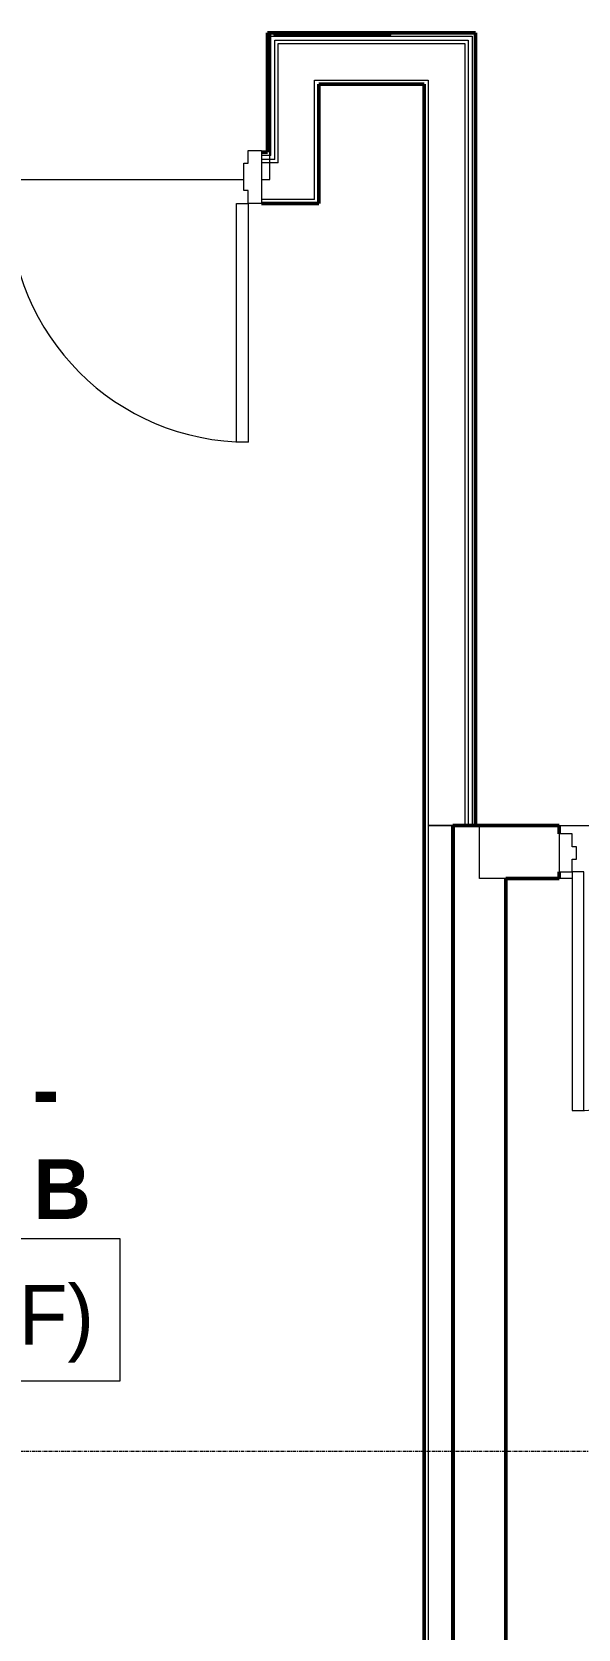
# Model space of a CAD drawing. Header units: inches. Extents: x -4235 to -464, y 9706 to 12425.
# Drawn here: x -2775.8 to -2693.4, y 10140.4 to 10381.3 of the extents above; entities that cross this region are included whole.
import ezdxf

# ---------------------------------------------------------------- set-up
doc = ezdxf.new("R2010")
doc.units = ezdxf.units.IN
doc.header["$MEASUREMENT"] = 0
doc.linetypes.add('Grid Line 1_2_', pattern=[0.875, 0.5, -0.125, 0.125, -0.125])
for name, color, linetype, lineweight in [('0-1', 7, 'Continuous', 5), ('0-3', 7, 'Continuous', 9), ('A-AREA-IDEN', 2, 'Continuous', 9), ('A-DOOR-1', 7, 'Continuous', 9), ('A-DOOR-2', 90, 'Continuous', 20), ('A-DOOR-FRAM-1', 90, 'Continuous', 20), ('A-FLOR-1', 10, 'Continuous', 9), ('A-FLOR-2', 254, 'Continuous', 9), ('A-FLOR-3', 7, 'Continuous', 9), ('A-WALL-1', 250, 'Continuous', 50), ('A-WALL-2', 50, 'Continuous', 13), ('A-WALL-3', 10, 'Continuous', 9), ('A-WALL-4', 254, 'Continuous', 9), ('A-WALL-5', 7, 'Continuous', 9), ('I-WALL-1', 250, 'Continuous', 50), ('I-WALL-2', 10, 'Continuous', 9), ('I-WALL-3', 254, 'Continuous', 9), ('S-GRID-1', 1, 'Grid Line 1_2_', 9)]:
    doc.layers.add(name, color=color, linetype=linetype, lineweight=lineweight)
doc.styles.add('Century Gothic', font='ufonts.com_century-gothic.ttf', dxfattribs={"height": 9})
doc.styles.add('Century Gothic_B', font='GOTHICB.TTF', dxfattribs={"height": 9})

# ---------------------------------------------------------------- blocks, each defined once
blk = doc.blocks.new('HOLLOW METAL - UNIT DOOR-2191980-BACKGROUND - 1ST FLOOR')
at = {"layer": 'A-DOOR-1'}
blk.add_arc((18, -4.125), 36, 180, 270, dxfattribs=at)
at = {"layer": 'A-DOOR-2'}
for p, q in [((16.25, -4.125), (18, -4.125)), ((16.25, -40.125), (16.25, -4.125)), ((18, -4.125), (18, -40.125)), ((18, -40.125), (16.25, -40.125))]:
    blk.add_line(p, q, dxfattribs=at)
at = {"layer": 'A-DOOR-FRAM-1'}
for p, q in [((-20, 3.875), (-18, 3.875)), ((-20, -4.125), (-20, 3.875)), ((-18, 3.875), (-18, 1.9375)), ((18, 3.875), (20, 3.875)), ((18, 1.9375), (18, 3.875)), ((20, 3.875), (20, -4.125)), ((-18, 1.9375), (-17.375, 1.9375)), ((-17.375, 1.9375), (-17.375, -2.1875)), ((17.375, 1.9375), (18, 1.9375)), ((17.375, -2.1875), (17.375, 1.9375)), ((-18, -2.1875), (-18, -4.125)), ((-17.375, -2.1875), (-18, -2.1875)), ((18, -2.1875), (17.375, -2.1875)), ((18, -4.125), (18, -2.1875)), ((-18, -4.125), (-20, -4.125)), ((20, -4.125), (18, -4.125))]:
    blk.add_line(p, q, dxfattribs=at)
blk = doc.blocks.new('CTR - 1st Phase - Common Walls_rvt-1-BACKGROUND - 1ST FLOOR')
at = {"layer": 'A-FLOR-1'}
for p, q in [((-2739.92, 10380.79), (-2739.92, 10381.16)), ((-2739.3, 10381.16), (-2739.3, 10380.79)), ((-2739.3, 10380.79), (-2721.68, 10380.79)), ((-2721.68, 10380.79), (-2721.68, 10381.16))]:
    blk.add_line(p, q, dxfattribs=at)
at = {"layer": 'A-FLOR-2'}
for p, q in [((-2739.92, 10381.16), (-2739.92, 10381.41)), ((-2739.92, 10359.04), (-2739.92, 10380.79)), ((-2739.3, 10381.41), (-2739.3, 10381.16)), ((-2721.68, 10381.16), (-2721.68, 10381.41)), ((-2741.2, 10359.04), (-2739.92, 10359.04))]:
    blk.add_line(p, q, dxfattribs=at)
at = {"layer": 'A-FLOR-3'}
blk.add_line((-2778.57, 10359.04), (-2743.82, 10359.04), dxfattribs=at)
at = {"layer": 'A-WALL-1'}
for p, q in [((-2716.66, 10261.59), (-2716.66, 10017.09)), ((-2712.29, 10017.09), (-2712.29, 10261.59))]:
    blk.add_line(p, q, dxfattribs=at)
at = {"layer": 'A-WALL-2'}
for p, q in [((-2739.8, 10380.66), (-2739.8, 10381.16)), ((-2739.8, 10380.66), (-2739.8, 10381.16)), ((-2739.8, 10380.66), (-2739.17, 10380.66)), ((-2739.8, 10362.66), (-2739.8, 10380.66)), ((-2739.17, 10380.66), (-2732.55, 10380.66)), ((-2739.17, 10380.04), (-2738.67, 10380.04)), ((-2739.17, 10362.04), (-2739.17, 10380.04)), ((-2738.67, 10380.04), (-2732.55, 10380.04)), ((-2732.55, 10380.66), (-2716.66, 10380.66)), ((-2732.55, 10380.04), (-2716.66, 10380.04)), ((-2716.66, 10380.66), (-2710.04, 10380.66)), ((-2716.66, 10380.04), (-2710.54, 10380.04)), ((-2710.54, 10380.04), (-2710.04, 10380.04)), ((-2710.04, 10380.66), (-2709.41, 10380.66)), ((-2710.04, 10380.04), (-2710.04, 10261.59)), ((-2709.41, 10380.66), (-2709.41, 10261.59)), ((-2738.67, 10379.54), (-2733.17, 10379.54)), ((-2738.67, 10361.54), (-2738.67, 10379.54)), ((-2733.17, 10379.54), (-2732.55, 10379.54)), ((-2732.55, 10379.54), (-2716.66, 10379.54)), ((-2716.66, 10379.54), (-2716.04, 10379.54)), ((-2716.04, 10379.54), (-2710.54, 10379.54)), ((-2710.54, 10379.54), (-2710.54, 10261.59)), ((-2733.17, 10374.04), (-2732.55, 10374.04)), ((-2733.17, 10356.04), (-2733.17, 10374.04)), ((-2732.55, 10374.04), (-2716.66, 10374.04)), ((-2716.66, 10374.04), (-2716.04, 10374.04)), ((-2716.04, 10374.04), (-2716.04, 10261.59)), ((-2740.3, 10362.66), (-2741.2, 10362.66)), ((-2740.3, 10362.04), (-2741.2, 10362.04)), ((-2740.3, 10361.54), (-2741.2, 10361.54)), ((-2739.8, 10362.66), (-2740.3, 10362.66)), ((-2739.8, 10362.04), (-2740.3, 10362.04)), ((-2739.17, 10361.54), (-2740.3, 10361.54)), ((-2739.17, 10362.04), (-2739.8, 10362.04)), ((-2738.67, 10361.54), (-2739.17, 10361.54)), ((-2740.3, 10356.04), (-2741.2, 10356.04)), ((-2738.67, 10356.04), (-2740.3, 10356.04)), ((-2733.17, 10356.04), (-2738.67, 10356.04)), ((-2716.04, 10261.59), (-2712.54, 10261.59)), ((-2712.54, 10261.59), (-2716.04, 10261.59)), ((-2716.04, 10261.59), (-2716.04, 10017.09)), ((-2712.54, 10261.59), (-2712.29, 10261.59)), ((-2712.29, 10261.59), (-2712.54, 10261.59)), ((-2712.54, 10261.59), (-2712.54, 10017.09))]:
    blk.add_line(p, q, dxfattribs=at)
at = {"layer": 'A-WALL-3'}
blk.add_line((-2712.29, 10017.09), (-2712.29, 10261.55), dxfattribs=at)
at = {"layer": 'A-WALL-4'}
blk.add_line((-2716.66, 10261.59), (-2716.66, 10050.4), dxfattribs=at)
at = {"layer": 'I-WALL-1'}
for p, q in [((-2740.3, 10381.16), (-2740.3, 10363.16)), ((-2739.8, 10381.16), (-2740.3, 10381.16)), ((-2732.55, 10381.16), (-2739.8, 10381.16)), ((-2716.66, 10381.16), (-2732.55, 10381.16)), ((-2709.41, 10381.16), (-2716.66, 10381.16)), ((-2708.91, 10381.16), (-2709.41, 10381.16)), ((-2708.91, 10261.59), (-2708.91, 10381.16)), ((-2732.55, 10373.41), (-2716.66, 10373.41)), ((-2732.55, 10355.41), (-2732.55, 10373.41)), ((-2716.66, 10373.41), (-2716.66, 10261.59)), ((-2740.3, 10363.16), (-2741.2, 10363.16)), ((-2741.2, 10355.41), (-2740.3, 10355.41)), ((-2740.3, 10355.41), (-2733.17, 10355.41)), ((-2733.17, 10355.41), (-2732.55, 10355.41)), ((-2712.29, 10261.59), (-2708.91, 10261.59))]:
    blk.add_line(p, q, dxfattribs=at)
at = {"layer": 'I-WALL-2'}
for p, q in [((-2739.92, 10381.16), (-2739.3, 10381.16)), ((-2708.91, 10261.59), (-2712.29, 10261.59))]:
    blk.add_line(p, q, dxfattribs=at)
at = {"layer": 'I-WALL-3'}
for p, q in [((-2716.66, 10381.16), (-2721.68, 10381.16)), ((-2716.66, 10381.16), (-2708.91, 10381.16)), ((-2708.91, 10261.59), (-2708.91, 10381.16)), ((-2732.55, 10373.41), (-2716.66, 10373.41)), ((-2732.55, 10355.41), (-2732.55, 10373.41)), ((-2716.66, 10373.41), (-2716.66, 10261.59)), ((-2741.2, 10355.41), (-2740.3, 10355.41)), ((-2732.55, 10355.41), (-2740.3, 10355.41))]:
    blk.add_line(p, q, dxfattribs=at)
at = {"layer": '0-3'}
blk.add_blockref('HOLLOW METAL - UNIT DOOR-2191980-BACKGROUND - 1ST FLOOR', (-2761.2, 10359.54), dxfattribs=at)
blk = doc.blocks.new('HOLLOW METAL - STAIR DOOR 3-0 x 7-0-2453423-BACKGROUND - 1ST FLOOR')
at = {"layer": 'A-DOOR-1'}
blk.add_arc((18, 3.25), 36, 90, 180, dxfattribs=at)
at = {"layer": 'A-DOOR-2'}
for p, q in [((18, 39.25), (16.25, 39.25)), ((16.25, 39.25), (16.25, 3.25)), ((18, 3.25), (18, 39.25)), ((16.25, 3.25), (18, 3.25))]:
    blk.add_line(p, q, dxfattribs=at)
at = {"layer": 'A-DOOR-FRAM-1'}
for p, q in [((-18, 3.25), (-20, 3.25)), ((-20, 3.25), (-20, -2.5)), ((-18, 1.3125), (-18, 3.25)), ((18, 3.25), (18, 1.3125)), ((20, 3.25), (18, 3.25)), ((20, -2.5), (20, 3.25)), ((-17.375, 1.3125), (-18, 1.3125)), ((-17.375, -0.5625), (-17.375, 1.3125)), ((18, 1.3125), (17.375, 1.3125)), ((17.375, 1.3125), (17.375, -0.5625)), ((-18, -2.5), (-18, -0.5625)), ((-18, -0.5625), (-17.375, -0.5625)), ((17.375, -0.5625), (18, -0.5625)), ((18, -0.5625), (18, -2.5)), ((-20, -2.5), (-18, -2.5)), ((18, -2.5), (20, -2.5))]:
    blk.add_line(p, q, dxfattribs=at)
blk = doc.blocks.new('CTR - 1st Phase -Stairs _ Elevators_rvt-1-BACKGROUND - 1ST FLOOR')
at = {"layer": 'A-WALL-1'}
for p, q in [((-2696.32, 10261.59), (-2712.32, 10261.59)), ((-2712.32, 10261.59), (-2712.32, 10253.59)), ((-2696.32, 10260.34), (-2696.32, 10261.59)), ((-2712.32, 10253.59), (-2712.32, 10013.59)), ((-2704.32, 10021.59), (-2704.32, 10253.59)), ((-2704.32, 10253.59), (-2696.32, 10253.59)), ((-2696.32, 10253.59), (-2696.32, 10254.59))]:
    blk.add_line(p, q, dxfattribs=at)
at = {"layer": 'A-WALL-3'}
for p, q in [((-2712.32, 10253.59), (-2712.32, 10261.59)), ((-2708.91, 10261.59), (-2712.29, 10261.59)), ((-2696.32, 10260.34), (-2696.32, 10254.59)), ((-2712.32, 10253.59), (-2712.32, 10017.76)), ((-2704.32, 10253.59), (-2708.32, 10253.59))]:
    blk.add_line(p, q, dxfattribs=at)
at = {"layer": 'A-WALL-4'}
for p, q in [((-2696.32, 10261.59), (-2708.91, 10261.59)), ((-2708.32, 10261.59), (-2696.32, 10261.59)), ((-2708.32, 10253.59), (-2708.32, 10261.59)), ((-2696.32, 10261.59), (-2696.32, 10260.34)), ((-2696.32, 10253.59), (-2704.32, 10253.59)), ((-2704.32, 10021.59), (-2704.32, 10253.59)), ((-2704.32, 10253.59), (-2696.32, 10253.59)), ((-2696.32, 10254.59), (-2696.32, 10253.59))]:
    blk.add_line(p, q, dxfattribs=at)
at = {"layer": 'A-WALL-5'}
for p, q in [((-2696.32, 10261.59), (-2656.32, 10261.59)), ((-2694.32, 10253.59), (-2696.32, 10253.59))]:
    blk.add_line(p, q, dxfattribs=at)
at = {"layer": '0-3', "rotation": 180}
blk.add_blockref('HOLLOW METAL - STAIR DOOR 3-0 x 7-0-2453423-BACKGROUND - 1ST FLOOR', (-2676.32, 10257.84), dxfattribs=at)

msp = doc.modelspace()

# ---------------------------------------------------------------- linework, layer by layer
at = {"layer": 'A-AREA-IDEN', "flags": 128}
msp.add_lwpolyline([(-2847.04, 10199.29), (-2762.54, 10199.29), (-2762.54, 10177.79), (-2847.04, 10177.79)], close=True, dxfattribs=at)
at = {"layer": 'S-GRID-1'}
msp.add_line((-464.45, 10167.19), (-4185.7, 10167.19), dxfattribs=at)

# ---------------------------------------------------------------- block references
at = {"layer": '0-1'}
for name in ['CTR - 1st Phase -Stairs _ Elevators_rvt-1-BACKGROUND - 1ST FLOOR', 'CTR - 1st Phase - Common Walls_rvt-1-BACKGROUND - 1ST FLOOR']:
    msp.add_blockref(name, (0, 0), dxfattribs=at)

# ---------------------------------------------------------------- texts
at = {"layer": 'A-AREA-IDEN', "char_height": 9, "attachment_point": 1}
for s, insert, width, style in [('STUDIO B -', (-2836.54, 10226.26), 76.659, 'Century Gothic_B'), ('ADA TYPE B', (-2839.79, 10211.26), 84.537, 'Century Gothic_B'), ('130 - (521 SF)', (-2844.04, 10192.29), 94.839, 'Century Gothic')]:
    msp.add_mtext(s, dxfattribs=dict(at, insert=insert, width=width, style=style))

doc.saveas('drawing.dxf')
